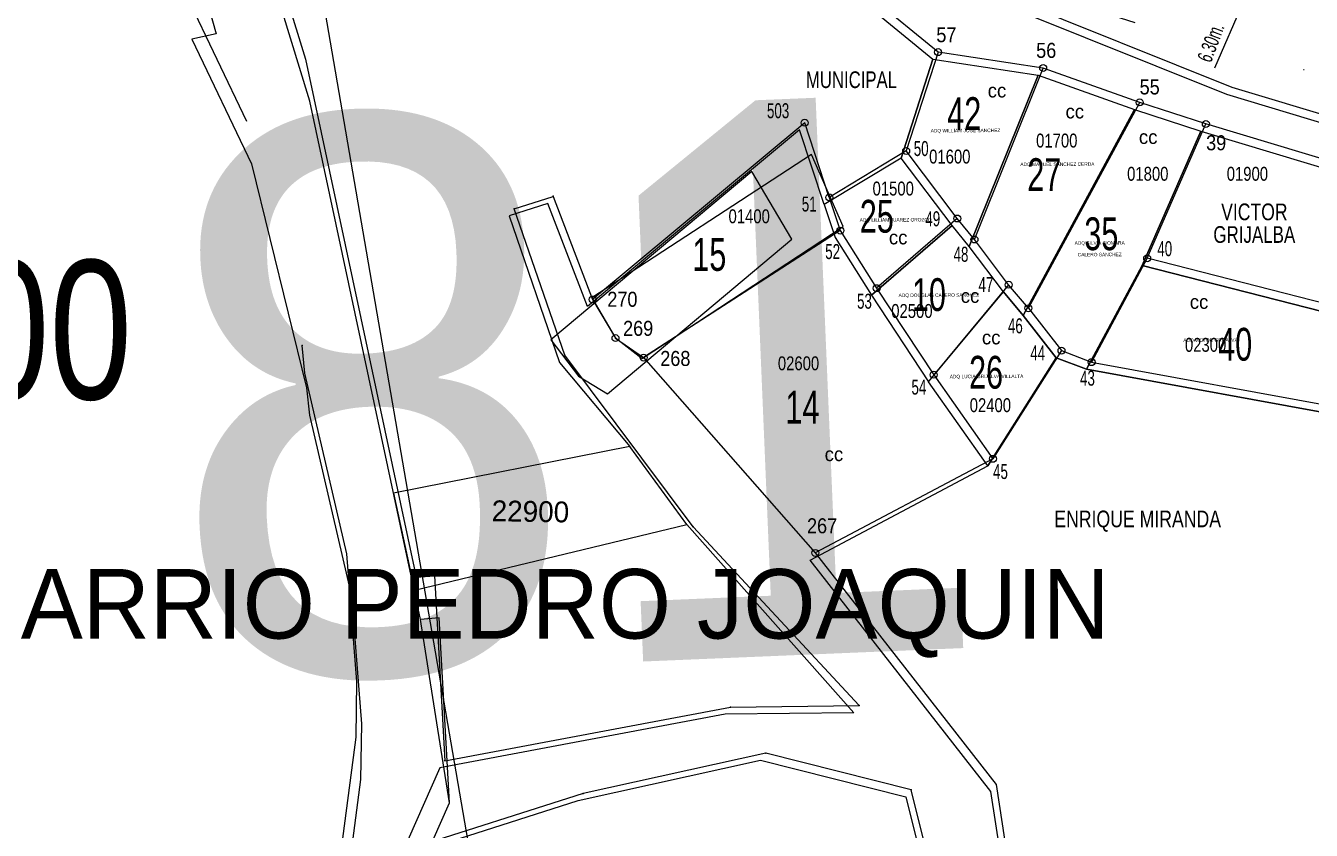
# Model space of a CAD drawing. Header units: inches. Extents: x 610851 to 630254, y 1234683 to 1264905.
# Drawn here: x 623063.3 to 623248.4, y 1244597.3 to 1244713.1 of the extents above; entities that cross this region are included whole.
import ezdxf
from ezdxf.enums import TextEntityAlignment as Align

# ---------------------------------------------------------------- set-up
doc = ezdxf.new("R2010")
doc.units = ezdxf.units.IN
doc.header["$MEASUREMENT"] = 0
doc.linetypes.add('DGN6', pattern=[126.423315, 0, -25.284663, 50.569326, -25.284663, 0, -25.284663])
for name, color, linetype, lineweight in [('CONTORNOLevel 61', 7, 'Continuous', 0), ('LAYER000', 7, 'Continuous', 0), ('Level 2', 7, 'Continuous', 0), ('Level 20', 7, 'Continuous', 0), ('Level 3', 7, 'Continuous', 0), ('Level 4', 7, 'Continuous', 0), ('Level 7', 7, 'Continuous', 0)]:
    doc.layers.add(name, color=color, linetype=linetype, lineweight=lineweight)
doc.styles.add('Styledgn000', font='dgn000.shx')
doc.styles.add('Styledgn003', font='dgn003.shx')
doc.styles.add('Styledgn032', font='dgn032.shx')
doc.styles.add('Working', font='dgn001.shx', dxfattribs={"height": 2.7432})

msp = doc.modelspace()

# ---------------------------------------------------------------- linework, layer by layer
at = {"layer": 'LAYER000', "color": 4, "linetype": 'Continuous', "lineweight": 0}
for p, q in [((623194.68359, 1244709.27366), (623155.10629, 1244741.71166)), ((623194.68359, 1244709.27366), (623155.10629, 1244741.71166)), ((623194.68359, 1244709.27366), (623155.10629, 1244741.71166)), ((623095.62119, 1244734.28166), (623103.59029, 1244708.27066)), ((623095.62119, 1244734.28166), (623103.59029, 1244708.27066)), ((623095.62119, 1244734.28166), (623103.59029, 1244708.27066)), ((623237.00449, 1244704.17696), (623186.37719, 1244724.54296)), ((623237.00449, 1244704.17696), (623186.37719, 1244724.54296)), ((623237.00449, 1244704.17696), (623186.37719, 1244724.54296)), ((623095.16609, 1244699.29426), (623086.58599, 1244717.23226)), ((623095.16609, 1244699.29426), (623086.58599, 1244717.23226)), ((623095.16609, 1244699.29426), (623086.58599, 1244717.23226)), ((623103.59029, 1244708.27066), (623119.53559, 1244633.71666)), ((623103.59029, 1244708.27066), (623119.53559, 1244633.71666)), ((623103.59029, 1244708.27066), (623119.53559, 1244633.71666)), ((623287.42429, 1244689.00496), (623237.00449, 1244704.17696)), ((623287.42429, 1244689.00496), (623237.00449, 1244704.17696)), ((623287.42429, 1244689.00496), (623237.00449, 1244704.17696)), ((623281.74359, 1244684.35966), (623233.24049, 1244698.94366)), ((623281.74359, 1244684.35966), (623233.24049, 1244698.94366)), ((623281.74359, 1244684.35966), (623233.24049, 1244698.94366)), ((623133.66169, 1244686.73966), (623139.25739, 1244688.51866)), ((623133.66169, 1244686.73966), (623139.25739, 1244688.51866)), ((623133.66169, 1244686.73966), (623139.25739, 1244688.51866)), ((623140.92689, 1244665.64666), (623133.66169, 1244686.73966)), ((623140.92689, 1244665.64666), (623133.66169, 1244686.73966)), ((623140.92689, 1244665.64666), (623133.66169, 1244686.73966)), ((623139.25739, 1244688.51866), (623144.94759, 1244673.68266)), ((623139.25739, 1244688.51866), (623144.94759, 1244673.68266)), ((623139.25739, 1244688.51866), (623144.94759, 1244673.68266)), ((623103.51409, 1244663.09026), (623103.11859, 1244667.05226)), ((623103.51409, 1244663.09026), (623103.11859, 1244667.05226)), ((623103.51409, 1244663.09026), (623103.11859, 1244667.05226)), ((623159.44559, 1244640.97366), (623140.92689, 1244665.64666)), ((623159.44559, 1244640.97366), (623140.92689, 1244665.64666)), ((623159.44559, 1244640.97366), (623140.92689, 1244665.64666)), ((623109.58059, 1244637.09026), (623103.51409, 1244663.09026)), ((623109.58059, 1244637.09026), (623103.51409, 1244663.09026)), ((623109.58059, 1244637.09026), (623103.51409, 1244663.09026)), ((623183.30829, 1244615.25266), (623159.44559, 1244640.97366)), ((623183.30829, 1244615.25266), (623159.44559, 1244640.97366)), ((623183.30829, 1244615.25266), (623159.44559, 1244640.97366)), ((623111.00279, 1244618.69926), (623109.58059, 1244637.09026)), ((623111.00279, 1244618.69926), (623109.58059, 1244637.09026)), ((623111.00279, 1244618.69926), (623109.58059, 1244637.09026)), ((623177.01039, 1244637.21266), (623203.03629, 1244603.89266)), ((623177.01039, 1244637.21266), (623203.03629, 1244603.89266)), ((623177.01039, 1244637.21266), (623203.03629, 1244603.89266)), ((623119.53559, 1244633.71666), (623122.18769, 1244633.94366)), ((623119.53559, 1244633.71666), (623122.18769, 1244633.94366)), ((623119.53559, 1244633.71666), (623122.18769, 1244633.94366)), ((623122.18769, 1244633.94366), (623123.67439, 1244607.32666)), ((623122.18769, 1244633.94366), (623123.67439, 1244607.32666)), ((623122.18769, 1244633.94366), (623123.67439, 1244607.32666)), ((623110.90429, 1244610.69226), (623111.00279, 1244618.69926)), ((623110.90429, 1244610.69226), (623111.00279, 1244618.69926)), ((623110.90429, 1244610.69226), (623111.00279, 1244618.69926)), ((623123.67439, 1244607.32666), (623164.79319, 1244615.03366)), ((623123.67439, 1244607.32666), (623164.79319, 1244615.03366)), ((623123.67439, 1244607.32666), (623164.79319, 1244615.03366)), ((623164.79319, 1244615.03366), (623183.30829, 1244615.25266)), ((623164.79319, 1244615.03366), (623183.30829, 1244615.25266)), ((623164.79319, 1244615.03366), (623183.30829, 1244615.25266)), ((623108.38959, 1244591.57326), (623110.90429, 1244610.69226)), ((623108.38959, 1244591.57326), (623110.90429, 1244610.69226)), ((623108.38959, 1244591.57326), (623110.90429, 1244610.69226)), ((623203.03629, 1244603.89266), (623211.07609, 1244551.84566)), ((623203.03629, 1244603.89266), (623211.07609, 1244551.84566)), ((623203.03629, 1244603.89266), (623211.07609, 1244551.84566))]:
    msp.add_line(p, q, dxfattribs=at)
at = {"layer": 'LAYER000', "color": 1, "linetype": 'Continuous', "lineweight": 0, "flags": 128}
msp.add_lwpolyline([(623234.53778, 1244707.00471), (623238.69476, 1244716.60972)], dxfattribs=at)
msp.add_lwpolyline([(623234.53778, 1244707.00471), (623238.69476, 1244716.60972)], dxfattribs=at)
msp.add_lwpolyline([(623234.53778, 1244707.00471), (623238.69476, 1244716.60972)], dxfattribs=at)
at = {"layer": 'LAYER000', "color": 4, "linetype": 'Continuous', "lineweight": 0, "flags": 128}
msp.add_lwpolyline([(623200.62629, 1244563.62146), (623190.79279, 1244603.13246), (623169.88119, 1244608.41446), (623143.59979, 1244602.62246), (623117.99299, 1244594.44146)], dxfattribs=at)
msp.add_lwpolyline([(623200.62629, 1244563.62146), (623190.79279, 1244603.13246), (623169.88119, 1244608.41446), (623143.59979, 1244602.62246), (623117.99299, 1244594.44146)], dxfattribs=at)
msp.add_lwpolyline([(623200.62629, 1244563.62146), (623190.79279, 1244603.13246), (623169.88119, 1244608.41446), (623143.59979, 1244602.62246), (623117.99299, 1244594.44146)], dxfattribs=at)
at = {"layer": 'LAYER000', "color": 1, "linetype": 'Continuous', "lineweight": 0}
for points, knots in [([(622935.52212, 1244904.55236), (622956.16181, 1244906.91028), (623002.7747, 1244912.23545), (623080.87554, 1244864.18944), (623158.23557, 1244800.78744), (623234.24786, 1244723.5243), (623325.17701, 1244738.35517), (623345.34254, 1244669.45022), (623379.34322, 1244683.34315), (623397.17965, 1244690.63124)], [0, 0, 0, 0, 0.113801214, 0.257009748, 0.488972779, 0.692809216, 0.829460035, 0.910536414, 1, 1, 1, 1]), ([(622935.52212, 1244904.55236), (622956.16181, 1244906.91028), (623002.7747, 1244912.23545), (623080.87554, 1244864.18944), (623158.23557, 1244800.78744), (623234.24786, 1244723.5243), (623325.17701, 1244738.35517), (623345.34254, 1244669.45022), (623379.34322, 1244683.34315), (623397.17965, 1244690.63124)], [0, 0, 0, 0, 0.113801214, 0.257009748, 0.488972779, 0.692809216, 0.829460035, 0.910536414, 1, 1, 1, 1]), ([(622935.52212, 1244904.55236), (622956.16181, 1244906.91028), (623002.7747, 1244912.23545), (623080.87554, 1244864.18944), (623158.23557, 1244800.78744), (623234.24786, 1244723.5243), (623325.17701, 1244738.35517), (623345.34254, 1244669.45022), (623379.34322, 1244683.34315), (623397.17965, 1244690.63124)], [0, 0, 0, 0, 0.113801214, 0.257009748, 0.488972779, 0.692809216, 0.829460035, 0.910536414, 1, 1, 1, 1]), ([(622934.71029, 1244886.41743), (622952.45105, 1244889.143), (622982.82569, 1244893.80955), (623016.04797, 1244868.94925), (623048.25271, 1244862.84663), (623070.24743, 1244845.78014), (623086.49844, 1244832.27633), (623099.93368, 1244820.98059), (623112.44388, 1244805.54213), (623139.8163, 1244793.10116), (623166.26623, 1244766.33973), (623201.57369, 1244731.52155), (623252.32094, 1244714.07571), (623310.45575, 1244706.69782), (623343.7404, 1244645.90847), (623383.85769, 1244666.18506), (623404.83649, 1244676.78843)], [0, 0, 0, 0, 0.094495204, 0.161788922, 0.218321324, 0.272433928, 0.312526691, 0.335755742, 0.369392212, 0.420899995, 0.497881445, 0.576292096, 0.692048059, 0.788186899, 0.889235204, 1, 1, 1, 1]), ([(622934.71029, 1244886.41743), (622952.45105, 1244889.143), (622982.82569, 1244893.80955), (623016.04797, 1244868.94925), (623048.25271, 1244862.84663), (623070.24743, 1244845.78014), (623086.49844, 1244832.27633), (623099.93368, 1244820.98059), (623112.44388, 1244805.54213), (623139.8163, 1244793.10116), (623166.26623, 1244766.33973), (623201.57369, 1244731.52155), (623252.32094, 1244714.07571), (623310.45575, 1244706.69782), (623343.7404, 1244645.90847), (623383.85769, 1244666.18506), (623404.83649, 1244676.78843)], [0, 0, 0, 0, 0.094495204, 0.161788922, 0.218321324, 0.272433928, 0.312526691, 0.335755742, 0.369392212, 0.420899995, 0.497881445, 0.576292096, 0.692048059, 0.788186899, 0.889235204, 1, 1, 1, 1]), ([(622934.71029, 1244886.41743), (622952.45105, 1244889.143), (622982.82569, 1244893.80955), (623016.04797, 1244868.94925), (623048.25271, 1244862.84663), (623070.24743, 1244845.78014), (623086.49844, 1244832.27633), (623099.93368, 1244820.98059), (623112.44388, 1244805.54213), (623139.8163, 1244793.10116), (623166.26623, 1244766.33973), (623201.57369, 1244731.52155), (623252.32094, 1244714.07571), (623310.45575, 1244706.69782), (623343.7404, 1244645.90847), (623383.85769, 1244666.18506), (623404.83649, 1244676.78843)], [0, 0, 0, 0, 0.094495204, 0.161788922, 0.218321324, 0.272433928, 0.312526691, 0.335755742, 0.369392212, 0.420899995, 0.497881445, 0.576292096, 0.692048059, 0.788186899, 0.889235204, 1, 1, 1, 1])]:
    msp.add_open_spline(points, degree=3, knots=knots, dxfattribs=at)
for p in [(623194.68359, 1244709.27866), (623194.68359, 1244709.27866), (623194.68359, 1244709.27866), (623133.66169, 1244686.74466), (623133.66169, 1244686.74466), (623133.66169, 1244686.74466), (623148.23379, 1244668.12966), (623148.23379, 1244668.12966), (623148.23379, 1244668.12966), (623159.44559, 1244640.97866), (623159.44559, 1244640.97866), (623159.44559, 1244640.97866), (623183.30829, 1244615.25766), (623183.30829, 1244615.25766), (623183.30829, 1244615.25766), (623169.88119, 1244608.41946), (623169.88119, 1244608.41946), (623169.88119, 1244608.41946), (623143.59979, 1244602.62746), (623143.59979, 1244602.62746), (623143.59979, 1244602.62746)]:
    msp.add_point(p, dxfattribs=at)
at = {"layer": 'LAYER000', "color": 4, "linetype": 'Continuous', "lineweight": 0}
for p in [(623194.68359, 1244709.27866), (623194.68359, 1244709.27866), (623194.68359, 1244709.27866), (623139.25739, 1244688.52366), (623139.25739, 1244688.52366), (623139.25739, 1244688.52366), (623180.60249, 1244683.60866), (623180.60249, 1244683.60866), (623180.60249, 1244683.60866), (623103.11859, 1244667.05226), (623103.11859, 1244667.05226), (623103.11859, 1244667.05226), (623140.92689, 1244665.65166), (623140.92689, 1244665.65166), (623140.92689, 1244665.65166), (623119.53559, 1244633.72166), (623119.53559, 1244633.72166), (623119.53559, 1244633.72166), (623122.18769, 1244633.94866), (623122.18769, 1244633.94866), (623122.18769, 1244633.94866), (623164.79319, 1244615.03866), (623164.79319, 1244615.03866), (623164.79319, 1244615.03866), (623123.67439, 1244607.33166), (623123.67439, 1244607.33166), (623123.67439, 1244607.33166), (623190.79279, 1244603.13746), (623190.79279, 1244603.13746), (623190.79279, 1244603.13746)]:
    msp.add_point(p, dxfattribs=at)
at = {"layer": 'Level 2', "color": 1, "linetype": 'DGN6', "lineweight": 0, "flags": 128}
msp.add_lwpolyline([(623612.30958, 1244689.1702), (623599.61258, 1244689.5482), (623587.40458, 1244691.4552), (623576.23658, 1244691.3392), (623561.00058, 1244691.6902), (623549.31858, 1244692.0782), (623535.06858, 1244694.9812), (623523.91758, 1244693.3412), (623512.78458, 1244690.1752), (623503.18058, 1244686.5172), (623488.03858, 1244678.7352), (623478.45758, 1244673.0432), (623468.87758, 1244667.3522), (623454.32058, 1244652.9672), (623448.83658, 1244644.2682), (623440.83158, 1244634.0172), (623430.30558, 1244622.2152), (623423.32858, 1244610.9592), (623413.80058, 1244600.6922), (623400.78458, 1244584.7982), (623395.27658, 1244578.1322), (623385.71958, 1244570.4072), (623380.17658, 1244566.7912), (623373.58858, 1244565.7062), (623367.98058, 1244567.6822), (623365.90258, 1244571.7272), (623364.31558, 1244577.3032), (623360.51958, 1244598.1082), (623357.76358, 1244616.8902), (623355.64458, 1244624.4942), (623353.48458, 1244635.6562), (623351.78458, 1244650.8902), (623344.57658, 1244659.4582), (623338.37858, 1244668.5452), (623328.11358, 1244678.0982), (623313.24458, 1244690.6542), (623303.04958, 1244694.1082), (623289.80358, 1244698.0382), (623273.51758, 1244701.4282), (623254.70458, 1244703.7762), (623237.36158, 1244710.7142), (623227.19058, 1244712.1342), (623211.90158, 1244717.0602), (623200.65058, 1244724.0612), (623187.32758, 1244734.5992), (623183.66758, 1244743.7132), (623173.95758, 1244749.2042), (623169.31158, 1244755.7652), (623163.14358, 1244762.3112), (623157.49458, 1244767.8452)], dxfattribs=at)
msp.add_lwpolyline([(623612.30958, 1244689.1702), (623599.61258, 1244689.5482), (623587.40458, 1244691.4552), (623576.23658, 1244691.3392), (623561.00058, 1244691.6902), (623549.31858, 1244692.0782), (623535.06858, 1244694.9812), (623523.91758, 1244693.3412), (623512.78458, 1244690.1752), (623503.18058, 1244686.5172), (623488.03858, 1244678.7352), (623478.45758, 1244673.0432), (623468.87758, 1244667.3522), (623454.32058, 1244652.9672), (623448.83658, 1244644.2682), (623440.83158, 1244634.0172), (623430.30558, 1244622.2152), (623423.32858, 1244610.9592), (623413.80058, 1244600.6922), (623400.78458, 1244584.7982), (623395.27658, 1244578.1322), (623385.71958, 1244570.4072), (623380.17658, 1244566.7912), (623373.58858, 1244565.7062), (623367.98058, 1244567.6822), (623365.90258, 1244571.7272), (623364.31558, 1244577.3032), (623360.51958, 1244598.1082), (623357.76358, 1244616.8902), (623355.64458, 1244624.4942), (623353.48458, 1244635.6562), (623351.78458, 1244650.8902), (623344.57658, 1244659.4582), (623338.37858, 1244668.5452), (623328.11358, 1244678.0982), (623313.24458, 1244690.6542), (623303.04958, 1244694.1082), (623289.80358, 1244698.0382), (623273.51758, 1244701.4282), (623254.70458, 1244703.7762), (623237.36158, 1244710.7142), (623227.19058, 1244712.1342), (623211.90158, 1244717.0602), (623200.65058, 1244724.0612), (623187.32758, 1244734.5992), (623183.66758, 1244743.7132), (623173.95758, 1244749.2042), (623169.31158, 1244755.7652), (623163.14358, 1244762.3112), (623157.49458, 1244767.8452)], dxfattribs=at)
msp.add_lwpolyline([(623612.30958, 1244689.1702), (623599.61258, 1244689.5482), (623587.40458, 1244691.4552), (623576.23658, 1244691.3392), (623561.00058, 1244691.6902), (623549.31858, 1244692.0782), (623535.06858, 1244694.9812), (623523.91758, 1244693.3412), (623512.78458, 1244690.1752), (623503.18058, 1244686.5172), (623488.03858, 1244678.7352), (623478.45758, 1244673.0432), (623468.87758, 1244667.3522), (623454.32058, 1244652.9672), (623448.83658, 1244644.2682), (623440.83158, 1244634.0172), (623430.30558, 1244622.2152), (623423.32858, 1244610.9592), (623413.80058, 1244600.6922), (623400.78458, 1244584.7982), (623395.27658, 1244578.1322), (623385.71958, 1244570.4072), (623380.17658, 1244566.7912), (623373.58858, 1244565.7062), (623367.98058, 1244567.6822), (623365.90258, 1244571.7272), (623364.31558, 1244577.3032), (623360.51958, 1244598.1082), (623357.76358, 1244616.8902), (623355.64458, 1244624.4942), (623353.48458, 1244635.6562), (623351.78458, 1244650.8902), (623344.57658, 1244659.4582), (623338.37858, 1244668.5452), (623328.11358, 1244678.0982), (623313.24458, 1244690.6542), (623303.04958, 1244694.1082), (623289.80358, 1244698.0382), (623273.51758, 1244701.4282), (623254.70458, 1244703.7762), (623237.36158, 1244710.7142), (623227.19058, 1244712.1342), (623211.90158, 1244717.0602), (623200.65058, 1244724.0612), (623187.32758, 1244734.5992), (623183.66758, 1244743.7132), (623173.95758, 1244749.2042), (623169.31158, 1244755.7652), (623163.14358, 1244762.3112), (623157.49458, 1244767.8452)], dxfattribs=at)
at = {"layer": 'Level 2', "color": 1, "linetype": 'Continuous', "lineweight": 0, "flags": 128}
msp.add_lwpolyline([(623127.53858, 1244592.6492), (623098.77758, 1244759.7852), (623098.65858, 1244762.6612)], dxfattribs=at)
msp.add_lwpolyline([(623127.53858, 1244592.6492), (623098.77758, 1244759.7852), (623098.65858, 1244762.6612)], dxfattribs=at)
msp.add_lwpolyline([(623127.53858, 1244592.6492), (623098.77758, 1244759.7852), (623098.65858, 1244762.6612)], dxfattribs=at)
at = {"layer": 'Level 2', "color": 6, "linetype": 'Continuous', "lineweight": 0, "flags": 128}
for points in [[(623154.36587, 1244740.68846), (623193.94287, 1244708.24946), (623189.35087, 1244694.03246), (623178.28587, 1244687.35146), (623174.73787, 1244698.09046), (623144.20687, 1244672.65946), (623138.51687, 1244687.49546), (623132.92187, 1244685.71646), (623140.18687, 1244664.62346), (623150.28261, 1244652.52664)], [(623154.36587, 1244740.68846), (623193.94287, 1244708.24946), (623189.35087, 1244694.03246), (623178.28587, 1244687.35146), (623174.73787, 1244698.09046), (623144.20687, 1244672.65946), (623138.51687, 1244687.49546), (623132.92187, 1244685.71646), (623140.18687, 1244664.62346), (623150.28261, 1244652.52664)], [(623154.36587, 1244740.68846), (623193.94287, 1244708.24946), (623189.35087, 1244694.03246), (623178.28587, 1244687.35146), (623174.73787, 1244698.09046), (623144.20687, 1244672.65946), (623138.51687, 1244687.49546), (623132.92187, 1244685.71646), (623140.18687, 1244664.62346), (623150.28261, 1244652.52664)], [(623085.62358, 1244730.1532), (623090.72858, 1244711.8922), (623087.23158, 1244711.1552), (623095.81158, 1244693.2172), (623103.76458, 1244660.9762), (623104.15958, 1244657.0142), (623110.22658, 1244631.0132), (623111.64858, 1244612.6232), (623111.54958, 1244604.6162), (623109.03458, 1244585.4972), (623096.22358, 1244582.3202), (623083.94558, 1244579.2752), (623071.66658, 1244576.2302), (623074.51958, 1244568.1172), (623074.85158, 1244567.1732), (623077.83658, 1244558.6832), (623094.43892, 1244563.5589)], [(623085.62358, 1244730.1532), (623090.72858, 1244711.8922), (623087.23158, 1244711.1552), (623095.81158, 1244693.2172), (623103.76458, 1244660.9762), (623104.15958, 1244657.0142), (623110.22658, 1244631.0132), (623111.64858, 1244612.6232), (623111.54958, 1244604.6162), (623109.03458, 1244585.4972), (623096.22358, 1244582.3202), (623083.94558, 1244579.2752), (623071.66658, 1244576.2302), (623074.51958, 1244568.1172), (623074.85158, 1244567.1732), (623077.83658, 1244558.6832), (623094.43892, 1244563.5589)], [(623127.97674, 1244347.28036), (623138.82458, 1244351.2402), (623118.87358, 1244402.9592), (623120.38758, 1244405.9032), (623136.94858, 1244412.3422), (623140.42258, 1244439.8062), (623140.26858, 1244447.0332), (623123.51758, 1244527.7632), (623120.39658, 1244537.3822), (623117.21658, 1244572.2122), (623118.63858, 1244588.3652), (623124.31958, 1244601.2512), (623122.83358, 1244627.8682), (623120.18058, 1244627.6412), (623104.23558, 1244702.1952), (623096.26658, 1244728.2062)], [(623127.97674, 1244347.28036), (623138.82458, 1244351.2402), (623118.87358, 1244402.9592), (623120.38758, 1244405.9032), (623136.94858, 1244412.3422), (623140.42258, 1244439.8062), (623140.26858, 1244447.0332), (623123.51758, 1244527.7632), (623120.39658, 1244537.3822), (623117.21658, 1244572.2122), (623118.63858, 1244588.3652), (623124.31958, 1244601.2512), (623122.83358, 1244627.8682), (623120.18058, 1244627.6412), (623104.23558, 1244702.1952), (623096.26658, 1244728.2062)], [(623286.68387, 1244687.98146), (623236.26387, 1244703.15346), (623185.63687, 1244723.51946)], [(623286.68387, 1244687.98146), (623236.26387, 1244703.15346), (623185.63687, 1244723.51946)], [(623286.68387, 1244687.98146), (623236.26387, 1244703.15346), (623185.63687, 1244723.51946)], [(623254.32287, 1244670.83846), (623224.04587, 1244678.58846), (623232.49987, 1244697.91946), (623258.18487, 1244690.19746)], [(623254.32287, 1244670.83846), (623224.04587, 1244678.58846), (623232.49987, 1244697.91946), (623258.18487, 1244690.19746)], [(623254.32287, 1244670.83846), (623224.04587, 1244678.58846), (623232.49987, 1244697.91946), (623258.18487, 1244690.19746)], [(623263.38487, 1244551.13846), (623236.69287, 1244492.62546), (623231.01787, 1244495.76246), (623228.65087, 1244492.00346), (623223.84687, 1244493.08846), (623219.82787, 1244502.01546), (623216.96587, 1244512.79846), (623217.15487, 1244526.39346), (623247.13087, 1244530.05446), (623245.36587, 1244542.38946), (623243.99187, 1244551.99146), (623243.41687, 1244556.00446), (623210.33587, 1244550.82246), (623202.29587, 1244602.86946), (623176.26987, 1244636.18946), (623201.84887, 1244649.73546), (623211.71087, 1244665.29946), (623216.04887, 1244663.64046), (623254.39287, 1244656.65146)], [(623263.38487, 1244551.13846), (623236.69287, 1244492.62546), (623231.01787, 1244495.76246), (623228.65087, 1244492.00346), (623223.84687, 1244493.08846), (623219.82787, 1244502.01546), (623216.96587, 1244512.79846), (623217.15487, 1244526.39346), (623247.13087, 1244530.05446), (623245.36587, 1244542.38946), (623243.99187, 1244551.99146), (623243.41687, 1244556.00446), (623210.33587, 1244550.82246), (623202.29587, 1244602.86946), (623176.26987, 1244636.18946), (623201.84887, 1244649.73546), (623211.71087, 1244665.29946), (623216.04887, 1244663.64046), (623254.39287, 1244656.65146)], [(623263.38487, 1244551.13846), (623236.69287, 1244492.62546), (623231.01787, 1244495.76246), (623228.65087, 1244492.00346), (623223.84687, 1244493.08846), (623219.82787, 1244502.01546), (623216.96587, 1244512.79846), (623217.15487, 1244526.39346), (623247.13087, 1244530.05446), (623245.36587, 1244542.38946), (623243.99187, 1244551.99146), (623243.41687, 1244556.00446), (623210.33587, 1244550.82246), (623202.29587, 1244602.86946), (623176.26987, 1244636.18946), (623201.84887, 1244649.73546), (623211.71087, 1244665.29946), (623216.04887, 1244663.64046), (623254.39287, 1244656.65146)], [(623116.2896, 1244645.82189), (623119.27843, 1244631.85906), (623158.50428, 1244641.30018), (623150.28261, 1244652.52664), (623116.2896, 1244645.82189)], [(623116.2896, 1244645.82189), (623119.27843, 1244631.85906), (623158.50428, 1244641.30018), (623150.28261, 1244652.52664), (623116.2896, 1244645.82189)], [(623116.2896, 1244645.82189), (623119.27843, 1244631.85906), (623158.50428, 1244641.30018), (623150.28261, 1244652.52664), (623116.2896, 1244645.82189)], [(623182.56787, 1244614.22946), (623164.05287, 1244614.01046), (623122.93387, 1244606.30346), (623117.25287, 1244593.41746), (623142.85987, 1244601.59946), (623169.14087, 1244607.39146), (623190.05287, 1244602.10946), (623199.88587, 1244562.59846), (623119.01087, 1244542.43446), (623122.13187, 1244532.81546), (623201.50287, 1244554.89946), (623210.86487, 1244516.23746), (623218.08387, 1244478.05246), (623138.88287, 1244452.08546), (623139.03687, 1244444.85846), (623218.63387, 1244469.19746), (623221.33287, 1244470.86446), (623235.75787, 1244486.19046), (623250.65387, 1244518.11346)], [(623182.56787, 1244614.22946), (623164.05287, 1244614.01046), (623122.93387, 1244606.30346), (623117.25287, 1244593.41746), (623142.85987, 1244601.59946), (623169.14087, 1244607.39146), (623190.05287, 1244602.10946), (623199.88587, 1244562.59846), (623119.01087, 1244542.43446), (623122.13187, 1244532.81546), (623201.50287, 1244554.89946), (623210.86487, 1244516.23746), (623218.08387, 1244478.05246), (623138.88287, 1244452.08546), (623139.03687, 1244444.85846), (623218.63387, 1244469.19746), (623221.33287, 1244470.86446), (623235.75787, 1244486.19046), (623250.65387, 1244518.11346)], [(623182.56787, 1244614.22946), (623164.05287, 1244614.01046), (623122.93387, 1244606.30346), (623117.25287, 1244593.41746), (623142.85987, 1244601.59946), (623169.14087, 1244607.39146), (623190.05287, 1244602.10946), (623199.88587, 1244562.59846), (623119.01087, 1244542.43446), (623122.13187, 1244532.81546), (623201.50287, 1244554.89946), (623210.86487, 1244516.23746), (623218.08387, 1244478.05246), (623138.88287, 1244452.08546), (623139.03687, 1244444.85846), (623218.63387, 1244469.19746), (623221.33287, 1244470.86446), (623235.75787, 1244486.19046), (623250.65387, 1244518.11346)]]:
    msp.add_lwpolyline(points, dxfattribs=at)
at = {"layer": 'Level 20', "color": 2, "linetype": 'Continuous', "lineweight": 0}
msp.add_line((623182.56787, 1244614.22946), (623158.50428, 1244641.30018), dxfattribs=at)
msp.add_line((623182.56787, 1244614.22946), (623158.50428, 1244641.30018), dxfattribs=at)
msp.add_line((623182.56787, 1244614.22946), (623158.50428, 1244641.30018), dxfattribs=at)
at = {"layer": 'Level 20', "color": 2, "linetype": 'Continuous', "lineweight": 0, "flags": 128}
for points in [[(623085.62358, 1244730.1532), (623090.72858, 1244711.8922), (623087.23158, 1244711.1552), (623095.81158, 1244693.2172), (623103.76458, 1244660.9762), (623104.15958, 1244657.0142), (623110.22658, 1244631.0132), (623111.64858, 1244612.6232), (623111.54958, 1244604.6162), (623109.03458, 1244585.4972), (623096.22358, 1244582.3202), (623083.94558, 1244579.2752), (623071.66658, 1244576.2302), (623074.51958, 1244568.1172), (623074.85158, 1244567.1732), (623077.83658, 1244558.6832), (623094.43892, 1244563.5589)], [(623127.97674, 1244347.28036), (623138.82458, 1244351.2402), (623118.87358, 1244402.9592), (623120.38758, 1244405.9032), (623136.94858, 1244412.3422), (623140.42258, 1244439.8062), (623140.26858, 1244447.0332), (623123.51758, 1244527.7632), (623120.39658, 1244537.3822), (623117.21658, 1244572.2122), (623118.63858, 1244588.3652), (623124.31958, 1244601.2512), (623122.83358, 1244627.8682), (623120.18058, 1244627.6412), (623104.23558, 1244702.1952), (623096.26658, 1244728.2062)], [(623199.18387, 1244681.29046), (623196.71187, 1244684.31246), (623189.35087, 1244694.03146), (623193.94287, 1244708.24946), (623209.07887, 1244705.94946), (623199.18387, 1244681.29046)], [(623199.18387, 1244681.29046), (623196.71187, 1244684.31246), (623189.35087, 1244694.03146), (623193.94287, 1244708.24946), (623209.07887, 1244705.94946), (623199.18387, 1244681.29046)], [(623199.18387, 1244681.29046), (623196.71187, 1244684.31246), (623189.35087, 1244694.03146), (623193.94287, 1244708.24946), (623209.07887, 1244705.94946), (623199.18387, 1244681.29046)], [(623206.94987, 1244671.39246), (623204.10687, 1244674.77946), (623199.18387, 1244681.29046), (623209.07887, 1244705.94946), (623222.97087, 1244701.01746), (623206.94987, 1244671.39246)], [(623206.94987, 1244671.39246), (623204.10687, 1244674.77946), (623199.18387, 1244681.29046), (623209.07887, 1244705.94946), (623222.97087, 1244701.01746), (623206.94987, 1244671.39246)], [(623206.94987, 1244671.39246), (623204.10687, 1244674.77946), (623199.18387, 1244681.29046), (623209.07887, 1244705.94946), (623222.97087, 1244701.01746), (623206.94987, 1244671.39246)], [(623224.04587, 1244678.58746), (623216.04887, 1244663.63946), (623211.71087, 1244665.29846), (623206.94987, 1244671.39246), (623222.97087, 1244701.01746), (623232.49987, 1244697.91946), (623224.04587, 1244678.58746)], [(623224.04587, 1244678.58746), (623216.04887, 1244663.63946), (623211.71087, 1244665.29846), (623206.94987, 1244671.39246), (623222.97087, 1244701.01746), (623232.49987, 1244697.91946), (623224.04587, 1244678.58746)], [(623224.04587, 1244678.58746), (623216.04887, 1244663.63946), (623211.71087, 1244665.29846), (623206.94987, 1244671.39246), (623222.97087, 1244701.01746), (623232.49987, 1244697.91946), (623224.04587, 1244678.58746)], [(623189.35087, 1244694.03146), (623178.28587, 1244687.35046), (623179.86187, 1244682.57946), (623185.09087, 1244674.28846), (623196.71187, 1244684.31246), (623189.35087, 1244694.03146)], [(623189.35087, 1244694.03146), (623178.28587, 1244687.35046), (623179.86187, 1244682.57946), (623185.09087, 1244674.28846), (623196.71187, 1244684.31246), (623189.35087, 1244694.03146)], [(623189.35087, 1244694.03146), (623178.28587, 1244687.35046), (623179.86187, 1244682.57946), (623185.09087, 1244674.28846), (623196.71187, 1244684.31246), (623189.35087, 1244694.03146)], [(623138.91063, 1244667.89398), (623142.90728, 1244662.64319), (623147.10049, 1244660.11423), (623173.61295, 1244682.34913), (623167.87311, 1244692.10599), (623138.91063, 1244667.89398)], [(623138.91063, 1244667.89398), (623142.90728, 1244662.64319), (623147.10049, 1244660.11423), (623173.61295, 1244682.34913), (623167.87311, 1244692.10599), (623138.91063, 1244667.89398)], [(623138.91063, 1244667.89398), (623142.90728, 1244662.64319), (623147.10049, 1244660.11423), (623173.61295, 1244682.34913), (623167.87311, 1244692.10599), (623138.91063, 1244667.89398)], [(623199.18387, 1244681.29046), (623196.71187, 1244684.31246), (623185.09087, 1244674.28846), (623193.31987, 1244661.82646), (623204.10687, 1244674.77946)], [(623199.18387, 1244681.29046), (623196.71187, 1244684.31246), (623185.09087, 1244674.28846), (623193.31987, 1244661.82646), (623204.10687, 1244674.77946)], [(623199.18387, 1244681.29046), (623196.71187, 1244684.31246), (623185.09087, 1244674.28846), (623193.31987, 1244661.82646), (623204.10687, 1244674.77946)], [(623254.39287, 1244656.65046), (623216.04887, 1244663.63946), (623224.04587, 1244678.58746), (623254.32287, 1244670.83746), (623254.39287, 1244656.65046)], [(623254.39287, 1244656.65046), (623216.04887, 1244663.63946), (623224.04587, 1244678.58746), (623254.32287, 1244670.83746), (623254.39287, 1244656.65046)], [(623254.39287, 1244656.65046), (623216.04887, 1244663.63946), (623224.04587, 1244678.58746), (623254.32287, 1244670.83746), (623254.39287, 1244656.65046)], [(623201.84887, 1244649.73446), (623193.31987, 1244661.82646), (623204.10687, 1244674.77946), (623206.94987, 1244671.39246), (623211.71087, 1244665.29846), (623201.84887, 1244649.73446)], [(623201.84887, 1244649.73446), (623193.31987, 1244661.82646), (623204.10687, 1244674.77946), (623206.94987, 1244671.39246), (623211.71087, 1244665.29846), (623201.84887, 1244649.73446)], [(623201.84887, 1244649.73446), (623193.31987, 1244661.82646), (623204.10687, 1244674.77946), (623206.94987, 1244671.39246), (623211.71087, 1244665.29846), (623201.84887, 1244649.73446)]]:
    msp.add_lwpolyline(points, dxfattribs=at)
at = {"layer": 'Level 3', "color": 6, "linetype": 'Continuous', "lineweight": 0}
for p, q in [((623194.68359, 1244709.27366), (623190.09059, 1244695.05566)), ((623194.68359, 1244709.27366), (623190.09059, 1244695.05566)), ((623194.68359, 1244709.27366), (623190.09059, 1244695.05566)), ((623209.81899, 1244706.97366), (623194.68359, 1244709.27366)), ((623209.81899, 1244706.97366), (623194.68359, 1244709.27366)), ((623209.81899, 1244706.97366), (623194.68359, 1244709.27366)), ((623223.71079, 1244702.04166), (623209.81899, 1244706.97366)), ((623223.71079, 1244702.04166), (623209.81899, 1244706.97366)), ((623223.71079, 1244702.04166), (623209.81899, 1244706.97366)), ((623233.24049, 1244698.94366), (623223.71079, 1244702.04166)), ((623233.24049, 1244698.94366), (623223.71079, 1244702.04166)), ((623233.24049, 1244698.94366), (623223.71079, 1244702.04166)), ((623224.78609, 1244679.61166), (623233.24049, 1244698.94366)), ((623224.78609, 1244679.61166), (623233.24049, 1244698.94366)), ((623224.78609, 1244679.61166), (623233.24049, 1244698.94366)), ((623190.09059, 1244695.05566), (623179.02619, 1244688.37466)), ((623190.09059, 1244695.05566), (623179.02619, 1244688.37466)), ((623190.09059, 1244695.05566), (623179.02619, 1244688.37466)), ((623179.02619, 1244688.37466), (623180.60249, 1244683.60366)), ((623179.02619, 1244688.37466), (623180.60249, 1244683.60366)), ((623179.02619, 1244688.37466), (623180.60249, 1244683.60366)), ((623180.60249, 1244683.60366), (623185.83149, 1244675.31266)), ((623180.60249, 1244683.60366), (623185.83149, 1244675.31266)), ((623180.60249, 1244683.60366), (623185.83149, 1244675.31266)), ((623255.06349, 1244671.86166), (623224.78609, 1244679.61166)), ((623255.06349, 1244671.86166), (623224.78609, 1244679.61166)), ((623255.06349, 1244671.86166), (623224.78609, 1244679.61166)), ((623185.83149, 1244675.31266), (623194.05979, 1244662.85066)), ((623185.83149, 1244675.31266), (623194.05979, 1244662.85066)), ((623185.83149, 1244675.31266), (623194.05979, 1244662.85066)), ((623144.94759, 1244673.68266), (623148.23379, 1244668.12466)), ((623144.94759, 1244673.68266), (623148.23379, 1244668.12466)), ((623144.94759, 1244673.68266), (623148.23379, 1244668.12466)), ((623207.68989, 1244672.41666), (623212.45139, 1244666.32266)), ((623207.68989, 1244672.41666), (623212.45139, 1244666.32266)), ((623207.68989, 1244672.41666), (623212.45139, 1244666.32266)), ((623148.23379, 1244668.12466), (623152.27839, 1244665.31566)), ((623148.23379, 1244668.12466), (623152.27839, 1244665.31566)), ((623148.23379, 1244668.12466), (623152.27839, 1244665.31566)), ((623212.45139, 1244666.32266), (623216.78859, 1244664.66366)), ((623212.45139, 1244666.32266), (623216.78859, 1244664.66366)), ((623212.45139, 1244666.32266), (623216.78859, 1244664.66366)), ((623152.27839, 1244665.31566), (623177.01039, 1244637.21266)), ((623152.27839, 1244665.31566), (623177.01039, 1244637.21266)), ((623152.27839, 1244665.31566), (623177.01039, 1244637.21266)), ((623216.78859, 1244664.66366), (623255.13289, 1244657.67466)), ((623216.78859, 1244664.66366), (623255.13289, 1244657.67466)), ((623216.78859, 1244664.66366), (623255.13289, 1244657.67466)), ((623194.05979, 1244662.85066), (623202.58919, 1244650.75866)), ((623194.05979, 1244662.85066), (623202.58919, 1244650.75866)), ((623194.05979, 1244662.85066), (623202.58919, 1244650.75866))]:
    msp.add_line(p, q, dxfattribs=at)
at = {"layer": 'Level 3', "color": 6, "linetype": 'Continuous', "lineweight": 0, "flags": 128}
for points in [[(623199.92419, 1244682.31466), (623209.81899, 1244706.97366)], [(623199.92419, 1244682.31466), (623209.81899, 1244706.97366)], [(623199.92419, 1244682.31466), (623209.81899, 1244706.97366)], [(623207.68989, 1244672.41666), (623223.71079, 1244702.04166)], [(623207.68989, 1244672.41666), (623223.71079, 1244702.04166)], [(623207.68989, 1244672.41666), (623223.71079, 1244702.04166)], [(623175.4781, 1244699.11371), (623144.94759, 1244673.68266)], [(623175.4781, 1244699.11371), (623144.94759, 1244673.68266)], [(623175.4781, 1244699.11371), (623144.94759, 1244673.68266)], [(623179.02619, 1244688.37466), (623175.4781, 1244699.11371)], [(623179.02619, 1244688.37466), (623175.4781, 1244699.11371)], [(623179.02619, 1244688.37466), (623175.4781, 1244699.11371)], [(623144.8386, 1244673.90432), (623148.18902, 1244668.21791), (623152.05807, 1244665.2113), (623181.00186, 1244684.16955), (623176.45237, 1244694.53509), (623144.8386, 1244673.90432)], [(623144.8386, 1244673.90432), (623148.18902, 1244668.21791), (623152.05807, 1244665.2113), (623181.00186, 1244684.16955), (623176.45237, 1244694.53509), (623144.8386, 1244673.90432)], [(623144.8386, 1244673.90432), (623148.18902, 1244668.21791), (623152.05807, 1244665.2113), (623181.00186, 1244684.16955), (623176.45237, 1244694.53509), (623144.8386, 1244673.90432)], [(623199.92419, 1244682.31466), (623197.45249, 1244685.33646), (623190.09059, 1244695.05566)], [(623199.92419, 1244682.31466), (623197.45249, 1244685.33646), (623190.09059, 1244695.05566)], [(623199.92419, 1244682.31466), (623197.45249, 1244685.33646), (623190.09059, 1244695.05566)], [(623197.45249, 1244685.33646), (623185.83149, 1244675.31266)], [(623197.45249, 1244685.33646), (623185.83149, 1244675.31266)], [(623197.45249, 1244685.33646), (623185.83149, 1244675.31266)], [(623180.60249, 1244683.60366), (623152.27839, 1244665.31566)], [(623180.60249, 1244683.60366), (623152.27839, 1244665.31566)], [(623180.60249, 1244683.60366), (623152.27839, 1244665.31566)], [(623204.84759, 1244675.80356), (623199.92419, 1244682.31466)], [(623204.84759, 1244675.80356), (623199.92419, 1244682.31466)], [(623204.84759, 1244675.80356), (623199.92419, 1244682.31466)], [(623224.78609, 1244679.61166), (623216.78859, 1244664.66366)], [(623224.78609, 1244679.61166), (623216.78859, 1244664.66366)], [(623224.78609, 1244679.61166), (623216.78859, 1244664.66366)], [(623207.68989, 1244672.41666), (623204.84759, 1244675.80356), (623194.05979, 1244662.85066)], [(623207.68989, 1244672.41666), (623204.84759, 1244675.80356), (623194.05979, 1244662.85066)], [(623207.68989, 1244672.41666), (623204.84759, 1244675.80356), (623194.05979, 1244662.85066)], [(623212.45139, 1244666.32266), (623202.58919, 1244650.75866)], [(623212.45139, 1244666.32266), (623202.58919, 1244650.75866)], [(623212.45139, 1244666.32266), (623202.58919, 1244650.75866)], [(623202.58919, 1244650.75866), (623177.01039, 1244637.21266)], [(623202.58919, 1244650.75866), (623177.01039, 1244637.21266)], [(623202.58919, 1244650.75866), (623177.01039, 1244637.21266)]]:
    msp.add_lwpolyline(points, dxfattribs=at)
at = {"layer": 'Level 4', "color": 5, "linetype": 'Continuous', "lineweight": 0}
for centre in [(623194.68206, 1244709.2689), (623194.68206, 1244709.2689), (623194.68206, 1244709.2689), (623209.81899, 1244706.97366), (623209.81899, 1244706.97366), (623209.81899, 1244706.97366), (623223.71079, 1244702.04166), (623223.71079, 1244702.04166), (623223.71079, 1244702.04166), (623175.4781, 1244699.11371), (623175.4781, 1244699.11371), (623175.4781, 1244699.11371), (623233.24049, 1244698.94366), (623233.24049, 1244698.94366), (623233.24049, 1244698.94366), (623190.09059, 1244695.05566), (623190.09059, 1244695.05566), (623190.09059, 1244695.05566), (623179.02619, 1244688.37466), (623179.02619, 1244688.37466), (623179.02619, 1244688.37466), (623197.45249, 1244685.33646), (623197.45249, 1244685.33646), (623197.45249, 1244685.33646), (623180.60516, 1244683.59943), (623180.60516, 1244683.59943), (623180.60516, 1244683.59943), (623199.92419, 1244682.31466), (623199.92419, 1244682.31466), (623199.92419, 1244682.31466), (623224.78609, 1244679.61166), (623224.78609, 1244679.61166), (623224.78609, 1244679.61166), (623185.83149, 1244675.31266), (623185.83149, 1244675.31266), (623185.83149, 1244675.31266), (623204.84759, 1244675.80356), (623204.84759, 1244675.80356), (623204.84759, 1244675.80356), (623144.94759, 1244673.68266), (623144.94759, 1244673.68266), (623144.94759, 1244673.68266), (623207.68989, 1244672.41666), (623207.68989, 1244672.41666), (623207.68989, 1244672.41666), (623148.2379, 1244668.12181), (623148.2379, 1244668.12181), (623148.2379, 1244668.12181), (623212.45139, 1244666.32266), (623212.45139, 1244666.32266), (623212.45139, 1244666.32266), (623152.27839, 1244665.31566), (623152.27839, 1244665.31566), (623152.27839, 1244665.31566), (623216.78859, 1244664.66366), (623216.78859, 1244664.66366), (623216.78859, 1244664.66366), (623194.05979, 1244662.85066), (623194.05979, 1244662.85066), (623194.05979, 1244662.85066), (623202.58919, 1244650.75866), (623202.58919, 1244650.75866), (623202.58919, 1244650.75866), (623177.01039, 1244637.21266), (623177.01039, 1244637.21266), (623177.01039, 1244637.21266)]:
    msp.add_circle(centre, 0.5, dxfattribs=at)
at = {"layer": 'Level 7', "color": 3, "linetype": 'Continuous', "lineweight": 0}
msp.add_line((623124.31958, 1244601.2512), (623120.11574, 1244627.92193), dxfattribs=at)
msp.add_line((623124.31958, 1244601.2512), (623120.11574, 1244627.92193), dxfattribs=at)
msp.add_line((623124.31958, 1244601.2512), (623120.11574, 1244627.92193), dxfattribs=at)

# ---------------------------------------------------------------- texts
at = {"layer": 'CONTORNOLevel 61', "color": 2, "linetype": 'Continuous', "lineweight": 40, "style": 'Styledgn003'}
msp.add_text('81', height=80, rotation=2.3999938, dxfattribs=at).set_placement((623142.40484, 1244661.21829), align=Align.MIDDLE_CENTER)
at = {"layer": 'LAYER000', "color": 1, "linetype": 'Continuous', "lineweight": 0, "style": 'Styledgn000'}
for s, width, p in [('57', 0.9, (623194.43356, 1244710.69559)), ('57', 0.9, (623194.43356, 1244710.69559)), ('57', 0.9, (623194.43356, 1244710.69559)), ('56', 0.9, (623208.80956, 1244708.44459)), ('56', 0.9, (623208.80956, 1244708.44459)), ('56', 0.9, (623208.80956, 1244708.44459)), ('55', 0.9, (623223.70556, 1244703.17959)), ('55', 0.9, (623223.70556, 1244703.17959)), ('55', 0.9, (623223.70556, 1244703.17959)), ('503', 0.664933, (623170.04856, 1244699.76059)), ('503', 0.664933, (623170.04856, 1244699.76059)), ('503', 0.664933, (623170.04856, 1244699.76059)), ('50', 0.664933, (623191.18356, 1244694.32059)), ('50', 0.664933, (623191.18356, 1244694.32059)), ('50', 0.664933, (623191.18356, 1244694.32059)), ('39', 0.9, (623233.27756, 1244695.14459)), ('39', 0.9, (623233.27756, 1244695.14459)), ('39', 0.9, (623233.27756, 1244695.14459)), ('51', 0.664933, (623175.06056, 1244686.33859)), ('51', 0.664933, (623175.06056, 1244686.33859)), ('51', 0.664933, (623175.06056, 1244686.33859)), ('49', 0.664933, (623192.85456, 1244684.21059)), ('49', 0.664933, (623192.85456, 1244684.21059)), ('49', 0.664933, (623192.85456, 1244684.21059)), ('52', 0.664933, (623178.43256, 1244679.49959)), ('52', 0.664933, (623178.43256, 1244679.49959)), ('52', 0.664933, (623178.43256, 1244679.49959)), ('48', 0.664933, (623196.91256, 1244679.10359)), ('48', 0.664933, (623196.91256, 1244679.10359)), ('48', 0.664933, (623196.91256, 1244679.10359)), ('40', 0.664933, (623226.25356, 1244679.91359)), ('40', 0.664933, (623226.25356, 1244679.91359)), ('40', 0.664933, (623226.25356, 1244679.91359)), ('47', 0.664933, (623200.50556, 1244674.74059)), ('47', 0.664933, (623200.50556, 1244674.74059)), ('47', 0.664933, (623200.50556, 1244674.74059)), ('270', 0.9, (623147.06356, 1244672.62959)), ('270', 0.9, (623147.06356, 1244672.62959)), ('270', 0.9, (623147.06356, 1244672.62959)), ('53', 0.664933, (623183.01656, 1244672.35559)), ('53', 0.664933, (623183.01656, 1244672.35559)), ('53', 0.664933, (623183.01656, 1244672.35559)), ('269', 0.9, (623149.33356, 1244668.44959)), ('269', 0.9, (623149.33356, 1244668.44959)), ('269', 0.9, (623149.33356, 1244668.44959)), ('46', 0.664933, (623204.74356, 1244668.80959)), ('46', 0.664933, (623204.74356, 1244668.80959)), ('46', 0.664933, (623204.74356, 1244668.80959)), ('44', 0.664933, (623207.96456, 1244664.90959)), ('44', 0.664933, (623207.96456, 1244664.90959)), ('44', 0.664933, (623207.96456, 1244664.90959)), ('268', 0.9, (623154.68556, 1244664.11759)), ('268', 0.9, (623154.68556, 1244664.11759)), ('268', 0.9, (623154.68556, 1244664.11759)), ('43', 0.664933, (623215.12556, 1244661.28659)), ('43', 0.664933, (623215.12556, 1244661.28659)), ('43', 0.664933, (623215.12556, 1244661.28659)), ('54', 0.664933, (623190.85256, 1244659.99759)), ('54', 0.664933, (623190.85256, 1244659.99759)), ('54', 0.664933, (623190.85256, 1244659.99759)), ('45', 0.664933, (623202.60356, 1244647.85459)), ('45', 0.664933, (623202.60356, 1244647.85459)), ('45', 0.664933, (623202.60356, 1244647.85459)), ('267', 0.9, (623175.81456, 1244640.04259)), ('267', 0.9, (623175.81456, 1244640.04259)), ('267', 0.9, (623175.81456, 1244640.04259))]:
    msp.add_text(s, height=2.16, dxfattribs=dict(at, width=width)).set_placement(p)
at = {"layer": 'LAYER000', "color": 1, "linetype": 'Continuous', "lineweight": 0, "style": 'Styledgn000', "width": 0.640472}
msp.add_text('6.30m.', height=2.16, rotation=69.2732161, dxfattribs=at).set_placement((623233.96356, 1244707.63159))
msp.add_text('6.30m.', height=2.16, rotation=69.2732161, dxfattribs=at).set_placement((623233.96356, 1244707.63159))
msp.add_text('6.30m.', height=2.16, rotation=69.2732161, dxfattribs=at).set_placement((623233.96356, 1244707.63159))
at = {"layer": 'LAYER000', "color": 4, "linetype": 'Continuous', "lineweight": 0, "style": 'Styledgn000'}
for s, height, width, p in [('MUNICIPAL', 2.4, 0.750455, (623175.65656, 1244704.10159)), ('MUNICIPAL', 2.4, 0.750455, (623175.65656, 1244704.10159)), ('MUNICIPAL', 2.4, 0.750455, (623175.65656, 1244704.10159)), ('42', 4.714776, 0.699008, (623195.99656, 1244698.07159)), ('42', 4.714776, 0.699008, (623195.99656, 1244698.07159)), ('42', 4.714776, 0.699008, (623195.99656, 1244698.07159)), ('27', 4.714776, 0.699008, (623207.52956, 1244689.28959)), ('27', 4.714776, 0.699008, (623207.52956, 1244689.28959)), ('27', 4.714776, 0.699008, (623207.52956, 1244689.28959)), ('25', 4.714776, 0.699008, (623183.41156, 1244683.29759)), ('25', 4.714776, 0.699008, (623183.41156, 1244683.29759)), ('25', 4.714776, 0.699008, (623183.41156, 1244683.29759)), ('VICTOR', 2.4, 0.78807, (623235.44556, 1244685.08859)), ('VICTOR', 2.4, 0.78807, (623235.44556, 1244685.08859)), ('VICTOR', 2.4, 0.78807, (623235.44556, 1244685.08859)), ('35', 4.714776, 0.699008, (623215.73656, 1244680.77859)), ('35', 4.714776, 0.699008, (623215.73656, 1244680.77859)), ('35', 4.714776, 0.699008, (623215.73656, 1244680.77859)), ('GRIJALBA', 2.4, 0.76006, (623234.31856, 1244681.82959)), ('GRIJALBA', 2.4, 0.76006, (623234.31856, 1244681.82959)), ('GRIJALBA', 2.4, 0.76006, (623234.31856, 1244681.82959)), ('15', 4.714776, 0.699008, (623159.29256, 1244677.80359)), ('15', 4.714776, 0.699008, (623159.29256, 1244677.80359)), ('15', 4.714776, 0.699008, (623159.29256, 1244677.80359)), ('10', 4.714776, 0.699008, (623190.91456, 1244672.02959)), ('10', 4.714776, 0.699008, (623190.91456, 1244672.02959)), ('10', 4.714776, 0.699008, (623190.91456, 1244672.02959)), ('40', 4.714776, 0.699008, (623235.01156, 1244664.88259)), ('40', 4.714776, 0.699008, (623235.01156, 1244664.88259)), ('40', 4.714776, 0.699008, (623235.01156, 1244664.88259)), ('26', 4.714776, 0.699008, (623199.14556, 1244660.85359)), ('26', 4.714776, 0.699008, (623199.14556, 1244660.85359)), ('26', 4.714776, 0.699008, (623199.14556, 1244660.85359)), ('14', 4.714776, 0.699008, (623172.70056, 1244655.83859)), ('14', 4.714776, 0.699008, (623172.70056, 1244655.83859)), ('14', 4.714776, 0.699008, (623172.70056, 1244655.83859)), ('ENRIQUE MIRANDA', 2.4, 0.79189, (623211.41656, 1244640.90459)), ('ENRIQUE MIRANDA', 2.4, 0.79189, (623211.41656, 1244640.90459)), ('ENRIQUE MIRANDA', 2.4, 0.79189, (623211.41656, 1244640.90459))]:
    msp.add_text(s, height=height, dxfattribs=dict(at, width=width)).set_placement(p)
at = {"layer": 'Level 20', "color": 2, "linetype": 'Continuous', "lineweight": 0, "style": 'Styledgn003'}
for s, p in [('ADQ WILLIAM JOSE SANCHEZ', (623198.63126, 1244697.99323)), ('ADQ WILLIAM JOSE SANCHEZ', (623198.63126, 1244697.99323)), ('ADQ WILLIAM JOSE SANCHEZ', (623198.63126, 1244697.99323)), ('ADQ MANUEL SANCHEZ CERDA', (623211.85936, 1244693.14627)), ('ADQ MANUEL SANCHEZ CERDA', (623211.85936, 1244693.14627)), ('ADQ MANUEL SANCHEZ CERDA', (623211.85936, 1244693.14627)), ('ADQ LILLIAM JUAREZ OROZCO', (623188.57239, 1244685.14036)), ('ADQ LILLIAM JUAREZ OROZCO', (623188.57239, 1244685.14036)), ('ADQ LILLIAM JUAREZ OROZCO', (623188.57239, 1244685.14036)), ('ADQ SILVIA SIOMARA', (623217.9546, 1244681.81537)), ('ADQ SILVIA SIOMARA', (623217.9546, 1244681.81537)), ('ADQ SILVIA SIOMARA', (623217.9546, 1244681.81537)), ('CALERO SANCHEZ', (623217.96187, 1244680.14872)), ('CALERO SANCHEZ', (623217.96187, 1244680.14872)), ('CALERO SANCHEZ', (623217.96187, 1244680.14872)), ('ADQ DOUGLAS CALERO SANCHEZ', (623194.79326, 1244674.30941)), ('ADQ DOUGLAS CALERO SANCHEZ', (623194.79326, 1244674.30941)), ('ADQ DOUGLAS CALERO SANCHEZ', (623194.79326, 1244674.30941)), ('ADQ VICTOR GRIJALVA', (623233.91237, 1244667.84181)), ('ADQ VICTOR GRIJALVA', (623233.91237, 1244667.84181)), ('ADQ VICTOR GRIJALVA', (623233.91237, 1244667.84181)), ('ADQ LUCIA GRIJALVA VILLALTA', (623201.66335, 1244662.61754)), ('ADQ LUCIA GRIJALVA VILLALTA', (623201.66335, 1244662.61754)), ('ADQ LUCIA GRIJALVA VILLALTA', (623201.66335, 1244662.61754))]:
    msp.add_text(s, height=0.499998, rotation=0.25, dxfattribs=at).set_placement(p, align=Align.MIDDLE_CENTER)
at = {"layer": 'Level 7', "color": 7, "linetype": 'Continuous', "lineweight": 0, "style": 'Styledgn003'}
for s, height, p in [('cc', 1.999998, (623203.16581, 1244703.74559)), ('cc', 1.999998, (623203.16581, 1244703.74559)), ('cc', 1.999998, (623203.16581, 1244703.74559)), ('cc', 1.999998, (623214.37381, 1244700.72559)), ('cc', 1.999998, (623214.37381, 1244700.72559)), ('cc', 1.999998, (623214.37381, 1244700.72559)), ('cc', 1.999998, (623224.93481, 1244697.05959)), ('cc', 1.999998, (623224.93481, 1244697.05959)), ('cc', 1.999998, (623224.93481, 1244697.05959)), ('cc', 1.999998, (623188.94081, 1244682.60959)), ('cc', 1.999998, (623188.94081, 1244682.60959)), ('cc', 1.999998, (623188.94081, 1244682.60959)), ('cc', 1.999998, (623199.28681, 1244674.19759)), ('cc', 1.999998, (623199.28681, 1244674.19759)), ('cc', 1.999998, (623199.28681, 1244674.19759)), ('cc', 1.999998, (623232.26281, 1244673.33559)), ('cc', 1.999998, (623232.26281, 1244673.33559)), ('cc', 1.999998, (623232.26281, 1244673.33559)), ('cc', 1.999998, (623202.33681, 1244668.22159)), ('cc', 1.999998, (623202.33681, 1244668.22159)), ('cc', 1.999998, (623202.33681, 1244668.22159)), ('cc', 1.999998, (623179.69281, 1244651.42559)), ('cc', 1.999998, (623179.69281, 1244651.42559)), ('cc', 1.999998, (623179.69281, 1244651.42559)), ('B ARRIO PEDRO JOAQUIN', 10.000002, (623134.68883, 1244629.89559)), ('B ARRIO PEDRO JOAQUIN', 10.000002, (623134.68883, 1244629.89559)), ('B ARRIO PEDRO JOAQUIN', 10.000002, (623134.68883, 1244629.89559))]:
    msp.add_text(s, height=height, dxfattribs=at).set_placement(p, align=Align.MIDDLE_CENTER)
at = {"layer": 'Level 7', "color": 7, "linetype": 'Continuous', "lineweight": 0}
for s, height, style, width, p in [('01700', 1.999998, 'Styledgn032', 0.799999, (623211.77463, 1244696.54759)), ('01700', 1.999998, 'Styledgn032', 0.799999, (623211.77463, 1244696.54759)), ('01700', 1.999998, 'Styledgn032', 0.799999, (623211.77463, 1244696.54759)), ('01600', 1.999998, 'Styledgn032', 0.799999, (623196.37067, 1244694.24559)), ('01600', 1.999998, 'Styledgn032', 0.799999, (623196.37067, 1244694.24559)), ('01600', 1.999998, 'Styledgn032', 0.799999, (623196.37067, 1244694.24559)), ('01800', 1.999998, 'Styledgn032', 0.799999, (623224.87763, 1244691.76659)), ('01800', 1.999998, 'Styledgn032', 0.799999, (623224.87763, 1244691.76659)), ('01800', 1.999998, 'Styledgn032', 0.799999, (623224.87763, 1244691.76659)), ('01900', 1.999998, 'Styledgn032', 0.799999, (623239.22088, 1244691.76659)), ('01900', 1.999998, 'Styledgn032', 0.799999, (623239.22088, 1244691.76659)), ('01900', 1.999998, 'Styledgn032', 0.799999, (623239.22088, 1244691.76659)), ('01500', 1.999998, 'Styledgn032', 0.799999, (623188.22463, 1244689.64159)), ('01500', 1.999998, 'Styledgn032', 0.799999, (623188.22463, 1244689.64159)), ('01500', 1.999998, 'Styledgn032', 0.799999, (623188.22463, 1244689.64159)), ('01400', 1.999998, 'Styledgn032', 0.799999, (623167.48863, 1244685.65059)), ('01400', 1.999998, 'Styledgn032', 0.799999, (623167.48863, 1244685.65059)), ('01400', 1.999998, 'Styledgn032', 0.799999, (623167.48863, 1244685.65059)), ('05500', 19.999998, 'Styledgn003', 0.8, (623048.89032, 1244669.3312)), ('05500', 19.999998, 'Styledgn003', 0.8, (623048.89032, 1244669.3312)), ('05500', 19.999998, 'Styledgn003', 0.8, (623048.89032, 1244669.3312)), ('02500', 1.999998, 'Styledgn032', 0.799999, (623190.91414, 1244672.02959)), ('02500', 1.999998, 'Styledgn032', 0.799999, (623190.91414, 1244672.02959)), ('02500', 1.999998, 'Styledgn032', 0.799999, (623190.91414, 1244672.02959)), ('02300', 1.999998, 'Styledgn032', 0.799999, (623233.20014, 1244667.15459)), ('02300', 1.999998, 'Styledgn032', 0.799999, (623233.20014, 1244667.15459)), ('02300', 1.999998, 'Styledgn032', 0.799999, (623233.20014, 1244667.15459)), ('02600', 1.999998, 'Styledgn032', 0.799999, (623174.59119, 1244664.49859)), ('02600', 1.999998, 'Styledgn032', 0.799999, (623174.59119, 1244664.49859)), ('02600', 1.999998, 'Styledgn032', 0.799999, (623174.59119, 1244664.49859)), ('02400', 1.999998, 'Styledgn032', 0.799999, (623202.21314, 1244658.47759)), ('02400', 1.999998, 'Styledgn032', 0.799999, (623202.21314, 1244658.47759)), ('02400', 1.999998, 'Styledgn032', 0.799999, (623202.21314, 1244658.47759))]:
    msp.add_text(s, height=height, dxfattribs=dict(at, style=style, width=width)).set_placement(p, align=Align.MIDDLE_CENTER)
at = {"layer": 'Level 7', "color": 7, "linetype": 'Continuous', "lineweight": 0, "style": 'Working'}
msp.add_text('22900', height=3, rotation=358.9999939, dxfattribs=at).set_placement((623130.44435, 1244644.78911), align=Align.TOP_LEFT)
msp.add_text('22900', height=3, rotation=358.9999939, dxfattribs=at).set_placement((623130.44435, 1244644.78911), align=Align.TOP_LEFT)
msp.add_text('22900', height=3, rotation=358.9999939, dxfattribs=at).set_placement((623130.44435, 1244644.78911), align=Align.TOP_LEFT)
msp.add_text('22900', height=3, rotation=358.9999939, dxfattribs=at).set_placement((623130.44435, 1244644.78911), align=Align.TOP_LEFT)
msp.add_text('22900', height=3, rotation=358.9999939, dxfattribs=at).set_placement((623130.44435, 1244644.78911), align=Align.TOP_LEFT)
msp.add_text('22900', height=3, rotation=358.9999939, dxfattribs=at).set_placement((623130.44435, 1244644.78911), align=Align.TOP_LEFT)

doc.saveas('drawing.dxf')
